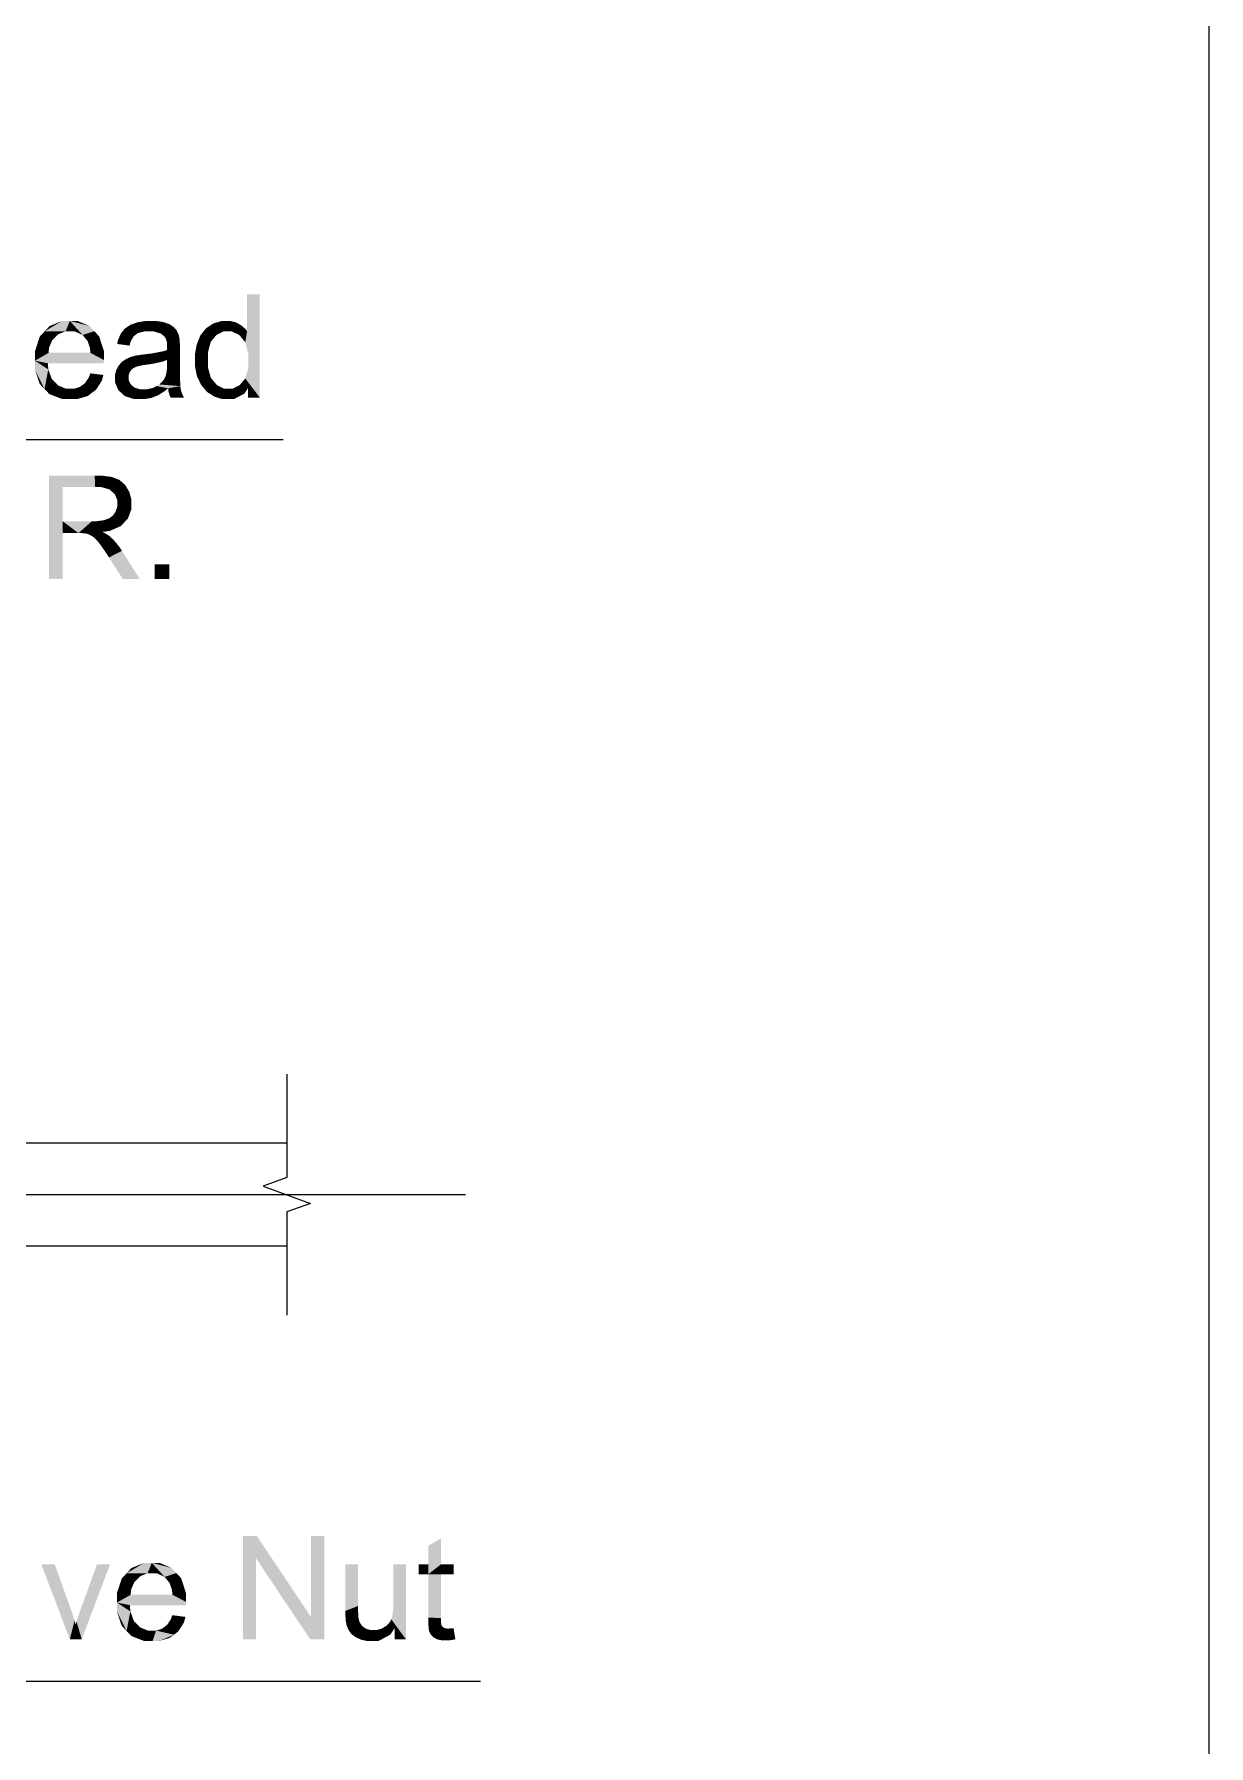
# Model space of a CAD drawing. Header units: millimetres. Extents: x 2 to 579, y 1 to 405.
# Drawn here: x 235.44 to 250.78, y 87.54 to 109.9 of the extents above; entities that cross this region are included whole.
import ezdxf

# ---------------------------------------------------------------- set-up
doc = ezdxf.new("R2010")
doc.units = ezdxf.units.MM
doc.linetypes.add('XKITLINE00', pattern=[0])
doc.layers.add('LinkedObject', color=7, linetype='Continuous', lineweight=0)

# ---------------------------------------------------------------- blocks, each defined once
blk = doc.blocks.new('*A4')
at = {"layer": 'LinkedObject'}
for points in [[(238.385, 106.501), (238.219, 106.017), (238.219, 106.501)], [(238.385, 106.501), (238.234, 105.726), (238.219, 106.017)], [(238.234, 105.726), (238.385, 106.501), (238.385, 105.151)], [(235.574, 106.015), (235.448, 105.756), (235.511, 105.947)], [(235.674, 105.901), (235.448, 105.756), (235.574, 106.015)], [(235.803, 106.152), (235.574, 106.015), (235.638, 106.084)], [(235.904, 106.152), (235.574, 106.015), (235.803, 106.152)], [(235.848, 106.015), (235.574, 106.015), (235.904, 106.152)], [(235.574, 106.015), (235.713, 105.939), (235.674, 105.901)], [(235.713, 105.939), (235.574, 106.015), (235.752, 105.977)], [(235.752, 105.977), (235.574, 106.015), (235.848, 106.015)], [(235.848, 106.015), (235.904, 106.152), (235.905, 106.015)], [(235.904, 106.152), (235.968, 106.015), (235.905, 106.015)], [(236.162, 106.085), (235.904, 106.152), (236.002, 106.152)], [(236.224, 106.018), (235.904, 106.152), (236.162, 106.085)], [(236.07, 105.968), (235.904, 106.152), (236.224, 106.018)], [(235.968, 106.015), (235.904, 106.152), (236.07, 105.968)], [(236.07, 105.968), (236.224, 106.018), (236.11, 105.92)], [(236.224, 106.018), (236.136, 105.889), (236.11, 105.92)], [(236.136, 105.889), (236.224, 106.018), (236.167, 105.796)], [(236.167, 105.796), (236.224, 106.018), (236.348, 105.764)], [(236.348, 105.764), (236.224, 106.018), (236.286, 105.951)], [(236.595, 106.019), (236.522, 105.851), (236.57, 105.987)], [(236.739, 105.953), (236.522, 105.851), (236.595, 106.019)], [(236.57, 105.987), (236.522, 105.851), (236.533, 105.903)], [(236.62, 106.051), (236.794, 105.994), (236.595, 106.019)], [(236.739, 105.953), (236.595, 106.019), (236.766, 105.973)], [(236.766, 105.973), (236.595, 106.019), (236.794, 105.994)], [(236.693, 106.1), (236.794, 105.994), (236.62, 106.051)], [(236.741, 106.117), (236.794, 105.994), (236.693, 106.1)], [(236.9, 106.152), (236.741, 106.117), (236.789, 106.134)], [(236.88, 106.014), (236.741, 106.117), (236.9, 106.152)], [(236.794, 105.994), (236.741, 106.117), (236.88, 106.014)], [(236.88, 106.014), (236.9, 106.152), (236.939, 106.014)], [(236.939, 106.014), (236.9, 106.152), (237.001, 106.014)], [(236.963, 106.152), (237.001, 106.014), (236.9, 106.152)], [(237.127, 106.137), (236.963, 106.152), (237.026, 106.152)], [(237.167, 106.122), (236.963, 106.152), (237.127, 106.137)], [(237.096, 105.986), (236.963, 106.152), (237.167, 106.122)], [(237.001, 106.014), (236.963, 106.152), (237.096, 105.986)], [(237.096, 105.986), (237.167, 106.122), (237.127, 105.958)], [(237.127, 105.958), (237.167, 106.122), (237.151, 105.937)], [(237.167, 106.122), (237.174, 105.866), (237.151, 105.937)], [(237.282, 106.048), (237.174, 105.866), (237.167, 106.122)], [(237.263, 106.07), (237.167, 106.122), (237.206, 106.108)], [(237.282, 106.048), (237.167, 106.122), (237.263, 106.07)], [(237.3, 106.026), (237.174, 105.866), (237.282, 106.048)], [(237.326, 105.969), (237.174, 105.866), (237.3, 106.026)], [(237.683, 106.056), (237.782, 105.924), (237.61, 105.965)], [(237.819, 105.969), (237.683, 106.056), (237.732, 106.088)], [(237.782, 105.924), (237.683, 106.056), (237.819, 105.969)], [(237.781, 106.12), (237.911, 106.014), (237.732, 106.088)], [(237.732, 106.088), (237.911, 106.014), (237.819, 105.969)], [(237.89, 106.152), (237.911, 106.014), (237.781, 106.12)], [(237.95, 106.152), (237.911, 106.014), (237.89, 106.152)], [(237.911, 106.014), (237.95, 106.152), (237.966, 106.014)], [(237.95, 106.152), (238.023, 106.014), (237.966, 106.014)], [(237.994, 106.152), (238.023, 106.014), (237.95, 106.152)], [(238.073, 106.133), (238.023, 106.014), (237.994, 106.152)], [(238.107, 106.114), (238.023, 106.014), (238.073, 106.133)], [(238.107, 106.114), (238.118, 105.967), (238.023, 106.014)], [(238.141, 106.096), (238.118, 105.967), (238.107, 106.114)], [(238.197, 106.047), (238.118, 105.967), (238.141, 106.096)], [(238.219, 106.017), (238.118, 105.967), (238.197, 106.047)], [(238.118, 105.967), (238.219, 106.017), (238.157, 105.92)], [(238.157, 105.92), (238.219, 106.017), (238.195, 105.873)], [(238.219, 106.017), (238.234, 105.726), (238.195, 105.873)], [(235.631, 105.799), (235.448, 105.756), (235.674, 105.901)], [(235.448, 105.756), (235.631, 105.799), (235.627, 105.735)], [(236.167, 105.796), (236.348, 105.764), (236.172, 105.735)], [(236.348, 105.642), (236.172, 105.735), (236.348, 105.764)], [(236.697, 105.881), (236.522, 105.851), (236.739, 105.953)], [(236.522, 105.851), (236.697, 105.881), (236.684, 105.829)], [(237.173, 105.772), (237.174, 105.643), (237.126, 105.756)], [(237.174, 105.789), (237.337, 105.914), (237.173, 105.772)], [(237.173, 105.772), (237.337, 105.914), (237.174, 105.643)], [(237.342, 105.782), (237.173, 105.582), (237.174, 105.643)], [(237.342, 105.561), (237.173, 105.582), (237.342, 105.782)], [(237.333, 105.935), (237.174, 105.866), (237.326, 105.969)], [(237.174, 105.866), (237.333, 105.935), (237.337, 105.914)], [(237.174, 105.866), (237.337, 105.914), (237.174, 105.816)], [(237.174, 105.816), (237.337, 105.914), (237.174, 105.811)], [(237.174, 105.811), (237.337, 105.914), (237.174, 105.789)], [(237.342, 105.838), (237.174, 105.643), (237.337, 105.914)], [(237.342, 105.782), (237.174, 105.643), (237.342, 105.838)], [(237.586, 105.905), (237.537, 105.64), (237.562, 105.846)], [(237.744, 105.879), (237.537, 105.64), (237.586, 105.905)], [(237.707, 105.737), (237.537, 105.64), (237.744, 105.879)], [(237.562, 105.846), (237.537, 105.64), (237.537, 105.713)], [(237.61, 105.965), (237.782, 105.924), (237.586, 105.905)], [(237.586, 105.905), (237.782, 105.924), (237.744, 105.879)], [(235.627, 105.735), (235.448, 105.632), (235.448, 105.756)], [(235.627, 105.735), (236.348, 105.642), (235.448, 105.632)], [(236.348, 105.635), (235.448, 105.632), (236.348, 105.642)], [(236.347, 105.613), (235.448, 105.632), (236.348, 105.635)], [(235.448, 105.632), (235.573, 105.262), (235.448, 105.513)], [(235.622, 105.518), (235.573, 105.262), (235.448, 105.632)], [(235.622, 105.518), (235.448, 105.632), (235.618, 105.598)], [(236.347, 105.598), (235.448, 105.632), (236.347, 105.613)], [(235.618, 105.598), (235.448, 105.632), (236.347, 105.598)], [(236.172, 105.735), (236.348, 105.642), (235.627, 105.735)], [(236.526, 105.541), (236.494, 105.41), (236.51, 105.511)], [(236.682, 105.475), (236.494, 105.41), (236.526, 105.541)], [(236.543, 105.571), (236.694, 105.493), (236.526, 105.541)], [(236.526, 105.541), (236.694, 105.493), (236.682, 105.475)], [(236.585, 105.618), (236.694, 105.493), (236.543, 105.571)], [(236.705, 105.511), (236.585, 105.618), (236.612, 105.636)], [(236.694, 105.493), (236.585, 105.618), (236.705, 105.511)], [(236.638, 105.654), (236.738, 105.538), (236.612, 105.636)], [(236.612, 105.636), (236.738, 105.538), (236.705, 105.511)], [(236.698, 105.681), (236.738, 105.538), (236.638, 105.654)], [(236.731, 105.69), (236.738, 105.538), (236.698, 105.681)], [(236.755, 105.697), (236.78, 105.556), (236.731, 105.69)], [(236.738, 105.538), (236.731, 105.69), (236.759, 105.547)], [(236.759, 105.547), (236.731, 105.69), (236.78, 105.556)], [(236.829, 105.709), (236.852, 105.573), (236.755, 105.697)], [(236.755, 105.697), (236.852, 105.573), (236.78, 105.556)], [(236.878, 105.715), (236.904, 105.58), (236.829, 105.709)], [(236.829, 105.709), (236.904, 105.58), (236.852, 105.573)], [(236.978, 105.727), (236.994, 105.593), (236.878, 105.715)], [(236.878, 105.715), (236.994, 105.593), (236.904, 105.58)], [(237.126, 105.756), (237.174, 105.643), (236.978, 105.727)], [(236.978, 105.727), (237.174, 105.643), (236.994, 105.593)], [(236.994, 105.593), (237.174, 105.643), (237.129, 105.624)], [(237.16, 105.444), (237.342, 105.561), (237.342, 105.446)], [(237.173, 105.527), (237.342, 105.561), (237.16, 105.444)], [(237.342, 105.561), (237.173, 105.527), (237.173, 105.582)], [(237.537, 105.64), (237.707, 105.737), (237.707, 105.64)], [(237.537, 105.64), (237.707, 105.546), (237.537, 105.565)], [(237.707, 105.546), (237.537, 105.64), (237.707, 105.64)], [(237.537, 105.565), (237.707, 105.546), (237.564, 105.432)], [(237.564, 105.432), (237.707, 105.546), (237.591, 105.374)], [(237.591, 105.374), (237.707, 105.546), (237.747, 105.405)], [(238.234, 105.726), (238.385, 105.151), (238.234, 105.626)], [(238.234, 105.626), (238.385, 105.151), (238.234, 105.535)], [(235.448, 105.513), (235.573, 105.262), (235.51, 105.328)], [(235.668, 105.394), (235.573, 105.262), (235.622, 105.518)], [(235.573, 105.262), (235.668, 105.394), (235.636, 105.196)], [(235.709, 105.352), (235.636, 105.196), (235.668, 105.394)], [(235.75, 105.309), (235.636, 105.196), (235.709, 105.352)], [(236.101, 105.338), (236.247, 105.254), (236.068, 105.314)], [(236.101, 105.338), (236.342, 105.446), (236.247, 105.254)], [(236.152, 105.415), (236.342, 105.446), (236.101, 105.338)], [(236.342, 105.446), (236.152, 105.415), (236.171, 105.467)], [(236.247, 105.254), (236.342, 105.446), (236.322, 105.371)], [(236.51, 105.511), (236.494, 105.41), (236.494, 105.446)], [(236.671, 105.436), (236.494, 105.41), (236.682, 105.475)], [(236.494, 105.41), (236.671, 105.436), (236.671, 105.414)], [(236.671, 105.381), (236.494, 105.41), (236.671, 105.414)], [(236.494, 105.41), (236.671, 105.381), (236.494, 105.348)], [(236.494, 105.348), (236.671, 105.381), (236.537, 105.248)], [(236.537, 105.248), (236.671, 105.381), (236.58, 105.208)], [(236.58, 105.208), (236.671, 105.381), (236.696, 105.326)], [(236.696, 105.326), (236.623, 105.169), (236.58, 105.208)], [(236.721, 105.304), (236.623, 105.169), (236.696, 105.326)], [(237.074, 105.322), (237.347, 105.3), (237.037, 105.301)], [(237.074, 105.322), (237.342, 105.446), (237.347, 105.3)], [(237.129, 105.38), (237.342, 105.446), (237.074, 105.322)], [(237.147, 105.416), (237.342, 105.446), (237.129, 105.38)], [(237.342, 105.446), (237.147, 105.416), (237.16, 105.444)], [(237.747, 105.405), (237.694, 105.226), (237.591, 105.374)], [(237.591, 105.374), (237.694, 105.226), (237.618, 105.316)], [(237.787, 105.359), (237.694, 105.226), (237.747, 105.405)], [(237.694, 105.226), (237.787, 105.359), (237.743, 105.194)], [(237.743, 105.194), (237.787, 105.359), (237.826, 105.313)], [(238.231, 105.275), (238.12, 105.311), (238.158, 105.355)], [(238.196, 105.399), (238.231, 105.275), (238.158, 105.355)], [(238.234, 105.535), (238.385, 105.151), (238.196, 105.399)], [(238.196, 105.399), (238.385, 105.151), (238.231, 105.275)], [(235.75, 105.309), (235.913, 105.13), (235.636, 105.196)], [(235.636, 105.196), (235.913, 105.13), (235.806, 105.13)], [(235.852, 105.266), (235.913, 105.13), (235.75, 105.309)], [(235.913, 105.266), (235.913, 105.13), (235.852, 105.266)], [(235.959, 105.266), (236.192, 105.213), (235.913, 105.13)], [(235.959, 105.266), (235.913, 105.13), (235.913, 105.266)], [(235.913, 105.13), (236.192, 105.213), (235.998, 105.13)], [(236.036, 105.29), (236.192, 105.213), (235.959, 105.266)], [(235.998, 105.13), (236.192, 105.213), (236.138, 105.171)], [(236.068, 105.314), (236.247, 105.254), (236.036, 105.29)], [(236.192, 105.213), (236.036, 105.29), (236.247, 105.254)], [(236.746, 105.282), (236.623, 105.169), (236.721, 105.304)], [(236.623, 105.169), (236.746, 105.282), (236.747, 105.13)], [(236.828, 105.13), (236.746, 105.282), (236.819, 105.259)], [(236.747, 105.13), (236.746, 105.282), (236.828, 105.13)], [(236.819, 105.259), (236.876, 105.13), (236.828, 105.13)], [(236.867, 105.259), (236.876, 105.13), (236.819, 105.259)], [(236.915, 105.259), (236.876, 105.13), (236.867, 105.259)], [(236.876, 105.13), (236.915, 105.259), (236.968, 105.146)], [(237.01, 105.162), (236.915, 105.259), (237, 105.28)], [(236.968, 105.146), (236.915, 105.259), (237.01, 105.162)], [(237.188, 105.272), (237, 105.28), (237.037, 105.301)], [(237.141, 105.233), (237, 105.28), (237.188, 105.272)], [(237.053, 105.178), (237, 105.28), (237.141, 105.233)], [(237.01, 105.162), (237, 105.28), (237.053, 105.178)], [(237.347, 105.3), (237.188, 105.272), (237.037, 105.301)], [(237.188, 105.272), (237.347, 105.3), (237.191, 105.237)], [(237.191, 105.237), (237.347, 105.3), (237.352, 105.269)], [(237.352, 105.269), (237.208, 105.177), (237.191, 105.237)], [(237.357, 105.238), (237.208, 105.177), (237.352, 105.269)], [(237.357, 105.238), (237.221, 105.151), (237.208, 105.177)], [(237.379, 105.18), (237.221, 105.151), (237.357, 105.238)], [(237.221, 105.151), (237.379, 105.18), (237.394, 105.151)], [(237.826, 105.313), (237.958, 105.13), (237.743, 105.194)], [(237.743, 105.194), (237.958, 105.13), (237.792, 105.162)], [(237.792, 105.162), (237.958, 105.13), (237.899, 105.13)], [(237.92, 105.266), (237.958, 105.13), (237.826, 105.313)], [(237.958, 105.13), (237.92, 105.266), (237.973, 105.266)], [(237.958, 105.13), (238.231, 105.275), (238.048, 105.13)], [(238.028, 105.266), (238.231, 105.275), (237.958, 105.13)], [(238.028, 105.266), (237.958, 105.13), (237.973, 105.266)], [(238.12, 105.311), (238.231, 105.275), (238.028, 105.266)], [(238.048, 105.13), (238.231, 105.275), (238.185, 105.203)], [(238.231, 105.275), (238.385, 105.151), (238.231, 105.151)], [(235.809, 103.535), (235.631, 102.781), (235.631, 104.131)], [(235.631, 104.131), (235.809, 103.982), (235.809, 103.535)], [(236.235, 103.982), (235.631, 104.131), (236.228, 104.131)], [(235.809, 103.982), (235.631, 104.131), (236.235, 103.982)], [(236.228, 104.131), (236.31, 103.982), (236.235, 103.982)], [(236.455, 104.113), (236.228, 104.131), (236.318, 104.131)], [(236.502, 104.094), (236.228, 104.131), (236.455, 104.113)], [(236.42, 103.951), (236.228, 104.131), (236.502, 104.094)], [(236.31, 103.982), (236.228, 104.131), (236.42, 103.951)], [(236.502, 104.094), (236.455, 103.921), (236.42, 103.951)], [(236.549, 104.076), (236.455, 103.921), (236.502, 104.094)], [(236.455, 103.921), (236.549, 104.076), (236.49, 103.89)], [(236.49, 103.89), (236.549, 104.076), (236.652, 103.966)], [(236.652, 103.966), (236.549, 104.076), (236.624, 104.012)], [(236.652, 103.966), (236.524, 103.811), (236.49, 103.89)], [(236.506, 103.67), (236.708, 103.762), (236.615, 103.52)], [(236.524, 103.73), (236.708, 103.762), (236.506, 103.67)], [(236.68, 103.92), (236.524, 103.811), (236.652, 103.966)], [(236.708, 103.818), (236.524, 103.811), (236.68, 103.92)], [(236.708, 103.762), (236.524, 103.811), (236.708, 103.818)], [(236.524, 103.811), (236.708, 103.762), (236.524, 103.763)], [(236.708, 103.762), (236.524, 103.73), (236.524, 103.763)], [(236.615, 103.52), (236.708, 103.762), (236.662, 103.57)], [(236.662, 103.57), (236.708, 103.762), (236.708, 103.691)], [(235.809, 103.535), (235.809, 103.38), (235.631, 102.781)], [(236.016, 103.38), (235.809, 103.535), (236.192, 103.535)], [(235.809, 103.38), (235.809, 103.535), (236.016, 103.38)], [(236.016, 103.38), (236.192, 103.535), (236.05, 103.38)], [(236.05, 103.38), (236.192, 103.535), (236.1, 103.377)], [(236.1, 103.377), (236.192, 103.535), (236.115, 103.374)], [(236.115, 103.374), (236.192, 103.535), (236.136, 103.369)], [(236.136, 103.369), (236.192, 103.535), (236.176, 103.351)], [(236.176, 103.351), (236.192, 103.535), (236.253, 103.535)], [(236.176, 103.351), (236.253, 103.535), (236.196, 103.338)], [(236.253, 103.535), (236.328, 103.395), (236.196, 103.338)], [(236.349, 103.548), (236.328, 103.395), (236.253, 103.535)], [(236.328, 103.395), (236.349, 103.548), (236.425, 103.408)], [(236.384, 103.561), (236.615, 103.52), (236.349, 103.548)], [(236.569, 103.471), (236.349, 103.548), (236.615, 103.52)], [(236.425, 103.408), (236.349, 103.548), (236.569, 103.471)], [(236.418, 103.573), (236.615, 103.52), (236.384, 103.561)], [(236.615, 103.52), (236.418, 103.573), (236.471, 103.614)], [(236.489, 103.642), (236.615, 103.52), (236.471, 103.614)], [(236.506, 103.67), (236.615, 103.52), (236.489, 103.642)], [(235.631, 102.781), (235.809, 103.38), (235.809, 102.781)], [(236.196, 103.338), (236.328, 103.395), (236.216, 103.325)], [(236.328, 103.395), (236.262, 103.28), (236.216, 103.325)], [(236.364, 103.378), (236.262, 103.28), (236.328, 103.395)], [(236.262, 103.28), (236.364, 103.378), (236.287, 103.248)], [(236.287, 103.248), (236.364, 103.378), (236.312, 103.215)], [(236.312, 103.215), (236.364, 103.378), (236.436, 103.328)], [(236.436, 103.328), (236.377, 103.122), (236.312, 103.215)], [(236.436, 103.328), (236.364, 103.378), (236.418, 103.344)], [(236.475, 103.292), (236.377, 103.122), (236.436, 103.328)], [(236.549, 103.202), (236.377, 103.122), (236.475, 103.292)], [(236.377, 103.122), (236.549, 103.202), (236.416, 103.062)], [(236.416, 103.062), (236.549, 103.202), (236.584, 103.148)], [(236.416, 103.062), (236.584, 103.148), (236.594, 102.781)], [(236.594, 102.781), (236.584, 103.148), (236.817, 102.781)], [(237.203, 102.97), (237.014, 102.781), (237.014, 102.97)], [(237.203, 102.781), (237.014, 102.781), (237.203, 102.97)], [(238.165, 90.277), (238.336, 89.987), (238.165, 88.927)], [(238.336, 89.987), (238.165, 90.277), (238.348, 90.277)], [(238.336, 89.987), (238.348, 90.277), (239.044, 88.927)], [(239.044, 88.927), (238.348, 90.277), (239.056, 89.217)], [(239.227, 90.277), (239.056, 89.217), (239.056, 90.277)], [(239.227, 88.927), (239.056, 89.217), (239.227, 90.277)], [(240.751, 90.247), (240.585, 89.906), (240.585, 90.148)], [(240.585, 89.906), (240.751, 90.247), (240.585, 89.777)], [(240.751, 89.906), (240.585, 89.777), (240.751, 90.247)], [(235.707, 89.906), (235.904, 88.927), (235.532, 89.906)], [(235.917, 89.319), (235.904, 88.927), (235.707, 89.906)], [(236.429, 89.906), (236.041, 89.308), (236.258, 89.906)], [(236.059, 88.927), (236.041, 89.308), (236.429, 89.906)], [(236.874, 89.927), (236.646, 89.791), (236.709, 89.859)], [(236.975, 89.927), (236.646, 89.791), (236.874, 89.927)], [(236.919, 89.791), (236.646, 89.791), (236.975, 89.927)], [(236.919, 89.791), (236.975, 89.927), (236.976, 89.791)], [(236.975, 89.927), (237.039, 89.791), (236.976, 89.791)], [(237.233, 89.86), (236.975, 89.927), (237.073, 89.927)], [(237.295, 89.794), (236.975, 89.927), (237.233, 89.86)], [(237.142, 89.743), (236.975, 89.927), (237.295, 89.794)], [(237.039, 89.791), (236.975, 89.927), (237.142, 89.743)], [(238.165, 88.927), (238.336, 89.987), (238.336, 88.927)], [(239.669, 89.906), (239.503, 89.299), (239.503, 89.906)], [(239.669, 89.363), (239.503, 89.299), (239.669, 89.906)], [(240.295, 89.906), (240.129, 89.382), (240.129, 89.906)], [(240.295, 88.927), (240.129, 89.382), (240.295, 89.906)], [(240.462, 89.906), (240.585, 89.777), (240.462, 89.777)], [(240.585, 89.906), (240.585, 89.777), (240.462, 89.906)], [(240.751, 89.777), (240.585, 89.777), (240.751, 89.906)], [(240.916, 89.777), (240.751, 89.906), (240.916, 89.906)], [(240.751, 89.777), (240.751, 89.906), (240.916, 89.777)], [(236.646, 89.791), (236.519, 89.531), (236.582, 89.723)], [(236.746, 89.676), (236.519, 89.531), (236.646, 89.791)], [(236.703, 89.574), (236.519, 89.531), (236.746, 89.676)], [(236.646, 89.791), (236.785, 89.714), (236.746, 89.676)], [(236.785, 89.714), (236.646, 89.791), (236.823, 89.753)], [(236.823, 89.753), (236.646, 89.791), (236.919, 89.791)], [(237.142, 89.743), (237.295, 89.794), (237.181, 89.695)], [(237.295, 89.794), (237.207, 89.664), (237.181, 89.695)], [(237.207, 89.664), (237.295, 89.794), (237.238, 89.572)], [(237.238, 89.572), (237.295, 89.794), (237.419, 89.539)], [(237.419, 89.539), (237.295, 89.794), (237.357, 89.727)], [(240.585, 89.213), (240.751, 89.777), (240.751, 89.204)], [(240.585, 89.777), (240.751, 89.777), (240.585, 89.213)], [(236.519, 89.531), (236.703, 89.574), (236.699, 89.51)], [(236.699, 89.51), (236.519, 89.408), (236.519, 89.531)], [(236.699, 89.51), (237.419, 89.418), (236.519, 89.408)], [(237.244, 89.51), (237.419, 89.418), (236.699, 89.51)], [(237.238, 89.572), (237.419, 89.539), (237.244, 89.51)], [(237.419, 89.418), (237.244, 89.51), (237.419, 89.539)], [(235.934, 89.272), (235.904, 88.927), (235.917, 89.319)], [(235.965, 89.173), (235.904, 88.927), (235.934, 89.272)], [(236.022, 89.254), (236.059, 88.927), (235.991, 89.161)], [(236.041, 89.308), (236.059, 88.927), (236.022, 89.254)], [(237.419, 89.411), (236.519, 89.408), (237.419, 89.418)], [(237.419, 89.388), (236.519, 89.408), (237.419, 89.411)], [(236.519, 89.408), (236.645, 89.037), (236.519, 89.289)], [(236.694, 89.293), (236.645, 89.037), (236.519, 89.408)], [(236.694, 89.293), (236.519, 89.408), (236.689, 89.374)], [(237.419, 89.374), (236.519, 89.408), (237.419, 89.388)], [(236.689, 89.374), (236.519, 89.408), (237.419, 89.374)], [(236.519, 89.289), (236.645, 89.037), (236.582, 89.103)], [(236.739, 89.17), (236.645, 89.037), (236.694, 89.293)], [(237.172, 89.114), (237.414, 89.221), (237.319, 89.03)], [(237.223, 89.19), (237.414, 89.221), (237.172, 89.114)], [(237.414, 89.221), (237.223, 89.19), (237.242, 89.243)], [(237.319, 89.03), (237.414, 89.221), (237.394, 89.146)], [(239.056, 89.217), (239.227, 88.927), (239.044, 88.927)], [(239.503, 89.299), (239.669, 89.363), (239.669, 89.298)], [(239.503, 89.299), (239.669, 89.298), (239.503, 89.247)], [(239.669, 89.298), (239.508, 89.169), (239.503, 89.247)], [(239.674, 89.211), (239.508, 89.169), (239.669, 89.298)], [(240.115, 89.224), (240.295, 88.927), (240.102, 89.191)], [(240.129, 89.319), (240.295, 88.927), (240.115, 89.224)], [(240.129, 89.382), (240.295, 88.927), (240.129, 89.319)], [(235.98, 89.122), (235.904, 88.927), (235.965, 89.173)], [(235.98, 89.122), (236.059, 88.927), (235.904, 88.927)], [(235.991, 89.161), (236.059, 88.927), (235.98, 89.122)], [(236.645, 89.037), (236.739, 89.17), (236.707, 88.971)], [(236.78, 89.127), (236.707, 88.971), (236.739, 89.17)], [(236.821, 89.084), (236.707, 88.971), (236.78, 89.127)], [(236.821, 89.084), (236.984, 88.905), (236.707, 88.971)], [(236.923, 89.042), (236.984, 88.905), (236.821, 89.084)], [(236.985, 89.042), (236.984, 88.905), (236.923, 89.042)], [(237.03, 89.042), (237.264, 88.988), (236.984, 88.905)], [(237.03, 89.042), (236.984, 88.905), (236.985, 89.042)], [(237.108, 89.066), (237.264, 88.988), (237.03, 89.042)], [(237.14, 89.09), (237.319, 89.03), (237.108, 89.066)], [(237.264, 88.988), (237.108, 89.066), (237.319, 89.03)], [(237.172, 89.114), (237.319, 89.03), (237.14, 89.09)], [(239.508, 89.169), (239.674, 89.211), (239.513, 89.145)], [(239.513, 89.145), (239.674, 89.211), (239.679, 89.188)], [(239.687, 89.156), (239.513, 89.145), (239.679, 89.188)], [(239.513, 89.145), (239.687, 89.156), (239.52, 89.108)], [(239.52, 89.108), (239.687, 89.156), (239.546, 89.047)], [(239.546, 89.047), (239.687, 89.156), (239.564, 89.022)], [(239.564, 89.022), (239.687, 89.156), (239.72, 89.104)], [(239.564, 89.022), (239.72, 89.104), (239.582, 88.997)], [(239.582, 88.997), (239.72, 89.104), (239.638, 88.955)], [(239.638, 88.955), (239.72, 89.104), (239.675, 88.938)], [(239.675, 88.938), (239.72, 89.104), (239.745, 89.086)], [(239.77, 89.067), (239.675, 88.938), (239.745, 89.086)], [(239.675, 88.938), (239.77, 89.067), (239.712, 88.922)], [(239.712, 88.922), (239.77, 89.067), (239.793, 88.905)], [(239.836, 88.905), (239.77, 89.067), (239.833, 89.048)], [(239.793, 88.905), (239.77, 89.067), (239.836, 88.905)], [(239.87, 89.048), (239.836, 88.905), (239.833, 89.048)], [(239.907, 89.048), (240.089, 88.988), (239.836, 88.905)], [(239.907, 89.048), (239.836, 88.905), (239.87, 89.048)], [(239.977, 89.067), (240.089, 88.988), (239.907, 89.048)], [(240.009, 89.087), (240.089, 88.988), (239.977, 89.067)], [(240.042, 89.106), (240.089, 88.988), (240.009, 89.087)], [(240.146, 89.071), (240.042, 89.106), (240.088, 89.158)], [(240.089, 88.988), (240.042, 89.106), (240.146, 89.071)], [(240.102, 89.191), (240.295, 88.927), (240.088, 89.158)], [(240.088, 89.158), (240.295, 88.927), (240.146, 89.071)], [(240.146, 89.071), (240.295, 88.927), (240.146, 88.927)], [(240.751, 89.204), (240.585, 89.139), (240.585, 89.213)], [(240.751, 89.169), (240.585, 89.139), (240.751, 89.204)], [(240.751, 89.169), (240.605, 89.017), (240.585, 89.139)], [(240.585, 89.139), (240.605, 89.017), (240.595, 89.04)], [(240.756, 89.123), (240.605, 89.017), (240.751, 89.169)], [(240.605, 89.017), (240.756, 89.123), (240.764, 89.103)], [(240.605, 89.017), (240.764, 89.103), (240.616, 88.994)], [(240.616, 88.994), (240.764, 89.103), (240.651, 88.956)], [(240.651, 88.956), (240.764, 89.103), (240.675, 88.942)], [(240.675, 88.942), (240.764, 89.103), (240.778, 89.087)], [(240.778, 89.087), (240.7, 88.928), (240.675, 88.942)], [(240.788, 89.081), (240.7, 88.928), (240.778, 89.087)], [(240.798, 89.075), (240.7, 88.928), (240.788, 89.081)], [(240.7, 88.928), (240.798, 89.075), (240.77, 88.913)], [(240.77, 88.913), (240.798, 89.075), (240.815, 88.913)], [(240.815, 88.913), (240.798, 89.075), (240.826, 89.069)], [(240.826, 89.069), (240.843, 88.913), (240.815, 88.913)], [(240.844, 89.069), (240.843, 88.913), (240.826, 89.069)], [(240.844, 89.069), (240.905, 88.921), (240.843, 88.913)], [(240.858, 89.069), (240.905, 88.921), (240.844, 89.069)], [(240.905, 88.921), (240.858, 89.069), (240.894, 89.072)], [(240.94, 88.928), (240.894, 89.072), (240.916, 89.074)], [(240.905, 88.921), (240.894, 89.072), (240.94, 88.928)], [(236.707, 88.971), (236.984, 88.905), (236.877, 88.905)], [(236.984, 88.905), (237.264, 88.988), (237.069, 88.905)], [(237.069, 88.905), (237.264, 88.988), (237.209, 88.947)], [(239.836, 88.905), (240.089, 88.988), (239.934, 88.905)]]:
    blk.add_hatch(color=7, dxfattribs=at).paths.add_polyline_path(points, flags=17)
at = {"layer": 'LinkedObject', "color": 2, "linetype": 'XKITLINE00', "lineweight": 0}
blk.add_line((250.782, 144.365), (250.782, 72.873), dxfattribs=at)
at = {"layer": 'LinkedObject', "color": 6, "linetype": 'XKITLINE00', "lineweight": 0}
for p, q in [((238.692, 104.599), (226.281, 104.599)), ((227.898, 94.738), (241.071, 94.738))]:
    blk.add_line(p, q, dxfattribs=at)
at = {"layer": 'LinkedObject', "color": 7, "linetype": 'XKITLINE00', "lineweight": 0}
for p, q in [((238.739, 96.311), (238.739, 94.961)), ((209.605, 95.412), (238.739, 95.412)), ((238.739, 94.961), (238.43, 94.848)), ((238.43, 94.848), (239.048, 94.623)), ((239.048, 94.623), (238.739, 94.511)), ((238.739, 94.511), (238.739, 93.161)), ((238.739, 94.063), (209.605, 94.063))]:
    blk.add_line(p, q, dxfattribs=at)
at = {"layer": 'LinkedObject', "color": 1, "linetype": 'XKITLINE00', "lineweight": 0}
blk.add_line((230.792, 88.381), (241.267, 88.381), dxfattribs=at)

msp = doc.modelspace()

# ---------------------------------------------------------------- block references
at = {"lineweight": 0}
msp.add_blockref('*A4', (0, 0), dxfattribs=at)

doc.saveas('drawing.dxf')
